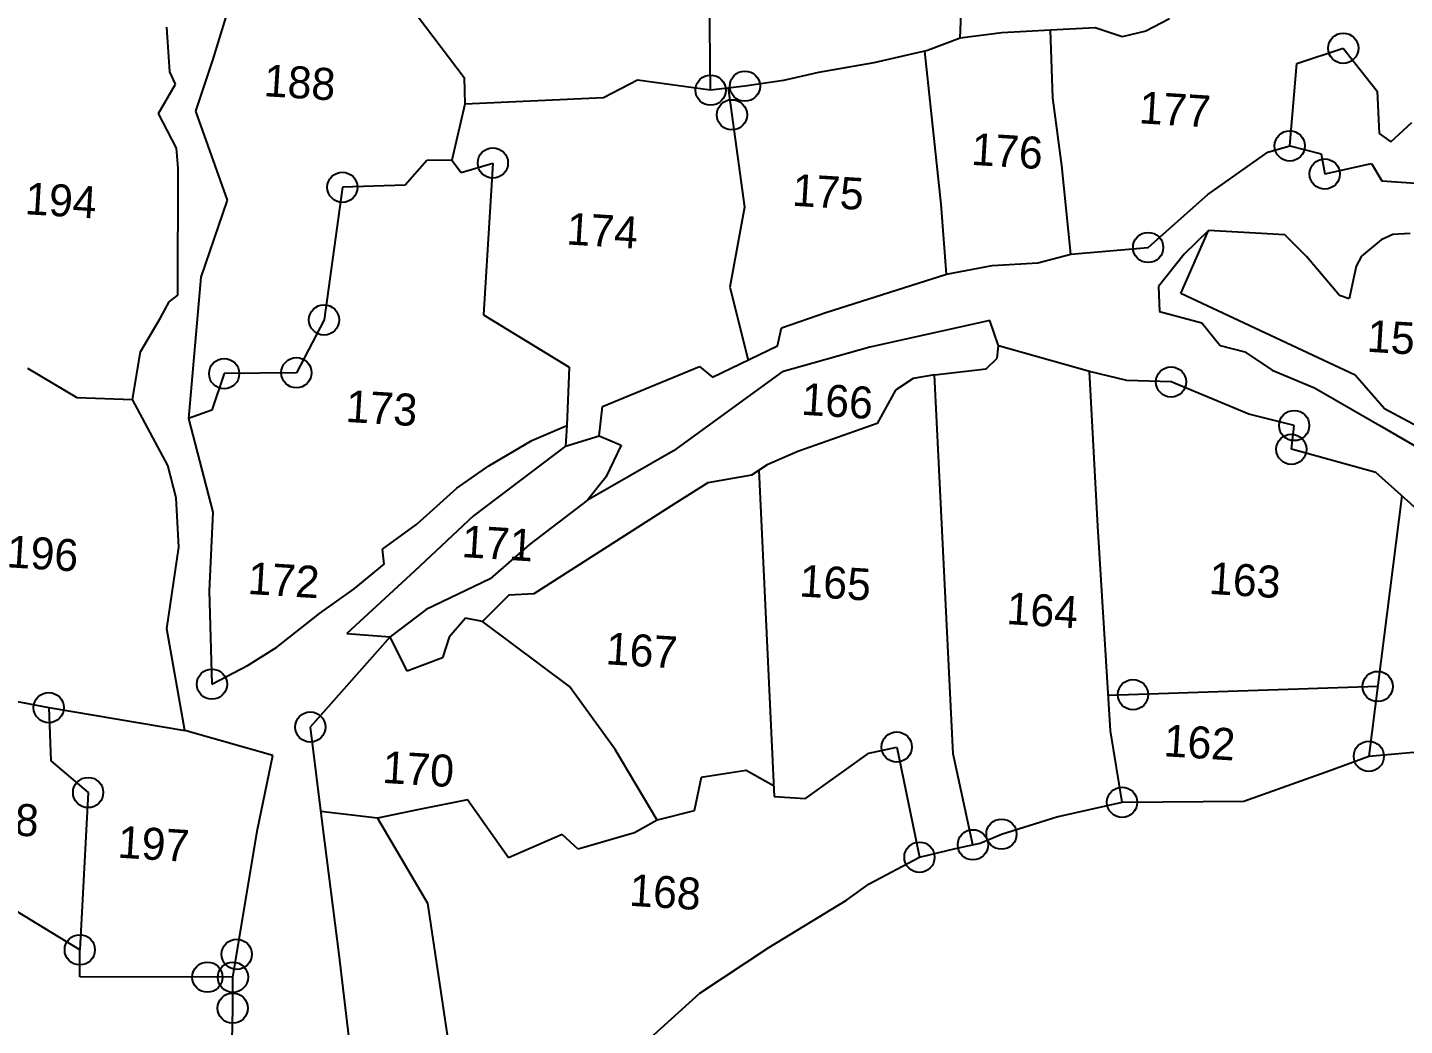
# Model space of a CAD drawing. Header units: metres. Extents: x 338806 to 344625, y 1770002 to 1774709.
# Drawn here: x 340717 to 341546, y 1771267 to 1771868 of the extents above; entities that cross this region are included whole.
import ezdxf

# ---------------------------------------------------------------- set-up
doc = ezdxf.new("R2010")
doc.units = ezdxf.units.M
doc.header["$MEASUREMENT"] = 0
for name, color, linetype in [('POLY_PARCEL', 6, 'Continuous'), ('POLY_WATER', 4, 'Continuous'), ('TEXT_PARCEL', 7, 'Continuous')]:
    doc.layers.add(name, color=color, linetype=linetype)
doc.styles.add('TEXT_MAP', font='', dxfattribs={"height": 1.8})
doc.styles.get('TEXT_MAP').set_extended_font_data('Kruti Dev 050')

msp = doc.modelspace()

# ---------------------------------------------------------------- linework, layer by layer
for centre in [(341509.04, 1771855.38), (341128.42, 1771830.17), (341149.05, 1771832.58), (341141.26, 1771815.34), (341476.86, 1771796.62), (340997.42, 1771786.33), (341497.93, 1771779.73), (340906.89, 1771771.73), (341391.67, 1771735.48), (340895.85, 1771691.91), (340835.76, 1771659.59), (340879.23, 1771660.11), (341405.44, 1771654.59), (341479.52, 1771628.36), (341477.84, 1771614.06), (340828.39, 1771472.73), (341529.77, 1771471.34), (341382.55, 1771466.41), (340730.24, 1771458.6), (340887.58, 1771446.92), (341240.42, 1771434.9), (341524.44, 1771429.32), (340753.93, 1771407.51), (341376.01, 1771401.64), (341303.43, 1771382.47), (341286.22, 1771376.06), (341254.09, 1771368.58), (340748.91, 1771312.87), (340843.34, 1771310.19), (340825.71, 1771296.42), (340841.04, 1771296.37), (340840.9, 1771277.75)]:
    msp.add_circle(centre, 9.1)
at = {"layer": 'POLY_PARCEL'}
for p, q in [((341278.48, 1771861.4), (341282.08, 1771951.09)), ((341128.42, 1771830.17), (341127.31, 1771929.4)), ((340934.67, 1771897.94), (340980.07, 1771837.72)), ((341359.82, 1771867.6), (341332.88, 1771866.32)), ((341376.02, 1771862.22), (341359.82, 1771867.6)), ((341404.43, 1771873.1), (341390.35, 1771865.71)), ((341278.48, 1771861.4), (341258.97, 1771854.02)), ((341303.59, 1771864.73), (341278.48, 1771861.4)), ((341332.88, 1771866.32), (341303.59, 1771864.73)), ((341334.38, 1771825.5), (341332.88, 1771866.32)), ((341390.35, 1771865.71), (341376.02, 1771862.22)), ((341258.97, 1771854.02), (341226.55, 1771846.61)), ((341267.19, 1771761.6), (341257.39, 1771853.66)), ((341481.07, 1771846.29), (341509.04, 1771855.38)), ((341509.04, 1771855.38), (341529.44, 1771829.6)), ((341226.55, 1771846.61), (341193.41, 1771840.89)), ((341476.86, 1771796.62), (341481.07, 1771846.29)), ((340980.07, 1771837.72), (340980.5, 1771821.69)), ((341084.35, 1771836.2), (341063.95, 1771825.55)), ((341128.42, 1771830.17), (341084.35, 1771836.2)), ((341172.21, 1771836.06), (341149.05, 1771832.58)), ((341193.41, 1771840.89), (341172.21, 1771836.06)), ((341149.05, 1771832.58), (341128.42, 1771830.17)), ((341139.05, 1771831.41), (341148.9, 1771759.77)), ((341529.44, 1771829.6), (341530.73, 1771804.05)), ((340980.5, 1771821.69), (340972.7, 1771787.94)), ((341063.95, 1771825.55), (340980.5, 1771821.69)), ((341339.7, 1771784.86), (341334.38, 1771825.5)), ((341537.75, 1771799.16), (341550.27, 1771810.8)), ((341530.73, 1771804.05), (341537.75, 1771799.16)), ((340957.73, 1771787.79), (340944.71, 1771772.95)), ((340972.7, 1771787.94), (340957.73, 1771787.79)), ((340972.7, 1771787.94), (340978.42, 1771780.53)), ((340978.42, 1771780.53), (340997.42, 1771786.33)), ((340997.42, 1771786.33), (340991.77, 1771694.99)), ((341345.13, 1771731.49), (341339.7, 1771784.86)), ((340906.89, 1771771.73), (340895.85, 1771691.91)), ((340944.71, 1771772.95), (340906.89, 1771771.73)), ((341148.9, 1771759.77), (341139.9, 1771711.59)), ((341270.45, 1771719.49), (341267.19, 1771761.6)), ((341411.28, 1771707.87), (341428.05, 1771745.74)), ((341139.9, 1771711.59), (341151.01, 1771667.76)), ((341516.28, 1771658.7), (341411.28, 1771707.87)), ((340991.77, 1771694.99), (341043.39, 1771663.4)), ((340895.85, 1771691.91), (340879.23, 1771660.11)), ((341294.25, 1771662.41), (341300.85, 1771668.88)), ((341300.85, 1771668.88), (341301.67, 1771676.34)), ((340717.41, 1771662.86), (340747.21, 1771645.15)), ((340879.23, 1771660.11), (340835.76, 1771659.59)), ((341043.39, 1771663.4), (341041.84, 1771628.46)), ((341263.04, 1771658.77), (341294.25, 1771662.41)), ((341361.41, 1771567.82), (341356.48, 1771660.8)), ((340835.76, 1771659.59), (340828.35, 1771637.64)), ((341250.34, 1771656.61), (341239.7, 1771649.62)), ((341263.04, 1771658.77), (341250.34, 1771656.61)), ((341274.42, 1771430.84), (341263.04, 1771658.77)), ((341533.88, 1771638.39), (341516.28, 1771658.7)), ((340747.21, 1771645.15), (340780.61, 1771643.94)), ((341239.7, 1771649.62), (341228.62, 1771629.56)), ((340828.35, 1771637.64), (340814.35, 1771632.57)), ((341568.55, 1771619.67), (341533.88, 1771638.39)), ((341041.84, 1771628.46), (341041.06, 1771615.85)), ((341228.62, 1771629.56), (341180.89, 1771612.81)), ((341041.06, 1771615.85), (341061.36, 1771622.11)), ((341061.36, 1771622.11), (341074.53, 1771616.64)), ((341074.53, 1771616.64), (341065.4, 1771597.19)), ((341180.89, 1771612.81), (341162.5, 1771604.8)), ((341162.5, 1771604.8), (341153, 1771598.47)), ((341065.4, 1771597.19), (341054.41, 1771583.42)), ((341126.85, 1771593.9), (341106.69, 1771581.27)), ((341153, 1771598.47), (341126.85, 1771593.9)), ((341157.47, 1771601.44), (341166.67, 1771405.03)), ((341544.3, 1771586.08), (341524.44, 1771429.32)), ((341054.41, 1771583.42), (341019.47, 1771556.85)), ((341106.69, 1771581.27), (341022.1, 1771527.17)), ((341369.12, 1771444.72), (341361.41, 1771567.82)), ((341019.47, 1771556.85), (340995.85, 1771536.01)), ((340995.85, 1771536.01), (340957.26, 1771517.61)), ((341007.05, 1771526.24), (340991.13, 1771510.48)), ((341022.1, 1771527.17), (341007.05, 1771526.24)), ((340957.26, 1771517.61), (340935.64, 1771501.3)), ((340980.98, 1771512.49), (340971.16, 1771501.08)), ((340991.13, 1771510.48), (340980.98, 1771512.49)), ((341043.53, 1771471.4), (340991.13, 1771510.48)), ((340945.84, 1771480.45), (340935.64, 1771501.3)), ((340971.16, 1771501.08), (340967.11, 1771488.59)), ((340967.11, 1771488.59), (340945.84, 1771480.45)), ((340653.23, 1771473.2), (340730.24, 1771458.6)), ((341070.97, 1771433.37), (341043.53, 1771471.4)), ((341529.77, 1771471.34), (341367.79, 1771465.91)), ((340730.24, 1771458.6), (340812.09, 1771444.89)), ((340730.24, 1771458.6), (340731.55, 1771426.54)), ((341376.01, 1771401.64), (341369.12, 1771444.72)), ((341096.26, 1771390.84), (341070.97, 1771433.37)), ((341185.61, 1771403.86), (341223.56, 1771431.2)), ((341223.56, 1771431.2), (341240.42, 1771434.9)), ((341240.42, 1771434.9), (341254.09, 1771368.58)), ((341286.22, 1771376.06), (341274.42, 1771430.84)), ((340731.55, 1771426.54), (340753.93, 1771407.51)), ((341149.81, 1771420.77), (341122.81, 1771416.5)), ((341166.36, 1771411.62), (341149.81, 1771420.77)), ((341122.81, 1771416.5), (341118.61, 1771396.58)), ((340753.93, 1771407.51), (340748.91, 1771312.87)), ((341166.67, 1771405.03), (341185.61, 1771403.86)), ((340927.99, 1771392.12), (340893.75, 1771396.06)), ((340952.07, 1771397.16), (340927.99, 1771392.12)), ((340982.22, 1771403.05), (340952.07, 1771397.16)), ((341006.81, 1771368.28), (340982.22, 1771403.05)), ((341118.61, 1771396.58), (341096.26, 1771390.84)), ((340927.99, 1771392.12), (340958.1, 1771340.98)), ((341096.26, 1771390.84), (341082.61, 1771383.18)), ((341039.18, 1771382.31), (341006.81, 1771368.28)), ((341048.73, 1771373.41), (341039.18, 1771382.31)), ((341082.61, 1771383.18), (341048.73, 1771373.41)), ((340748.91, 1771312.87), (340663, 1771365.24)), ((340958.1, 1771340.98), (340972.83, 1771242.5)), ((340748.85, 1771296.7), (340748.91, 1771312.87)), ((340841.04, 1771296.37), (340748.85, 1771296.7))]:
    msp.add_line(p, q, dxfattribs=at)
at = {"layer": 'POLY_WATER'}
for p, q in [((340844.06, 1771898.43), (340828.97, 1771848.72)), ((340803.09, 1771841.16), (340801.19, 1771868.1)), ((340828.97, 1771848.72), (340818.47, 1771817.62)), ((340806.56, 1771833.74), (340803.09, 1771841.16)), ((340796.19, 1771816.19), (340806.56, 1771833.74)), ((340818.47, 1771817.62), (340837.63, 1771763.89)), ((340807.03, 1771795.2), (340796.19, 1771816.19)), ((340808.09, 1771783.22), (340807.03, 1771795.2)), ((341427.49, 1771767.43), (341463.62, 1771792.9)), ((341463.62, 1771792.9), (341476.86, 1771796.62)), ((341476.86, 1771796.62), (341495.76, 1771791.88)), ((341495.76, 1771791.88), (341497.93, 1771779.73)), ((341497.93, 1771779.73), (341525.97, 1771786.11)), ((341525.97, 1771786.11), (341532.23, 1771775.69)), ((340807.98, 1771706.8), (340808.09, 1771783.22)), ((341532.23, 1771775.69), (341558.45, 1771773.74)), ((340837.63, 1771763.89), (340821.81, 1771717.66)), ((341391.67, 1771735.48), (341427.49, 1771767.43)), ((341428.05, 1771745.74), (341413.33, 1771731.46)), ((341473.92, 1771743.18), (341428.05, 1771745.74)), ((341486.93, 1771730.01), (341473.92, 1771743.18)), ((341538.84, 1771743.34), (341531.91, 1771740.12)), ((341549.33, 1771743.84), (341538.84, 1771743.34)), ((341345.13, 1771731.49), (341391.67, 1771735.48)), ((341531.91, 1771740.12), (341520.07, 1771730.2)), ((341325.29, 1771726.22), (341345.13, 1771731.49)), ((341413.33, 1771731.46), (341397.81, 1771711.95)), ((341506.82, 1771706.62), (341486.93, 1771730.01)), ((341520.07, 1771730.2), (341516.89, 1771724.23)), ((341197.8, 1771696.37), (341270.45, 1771719.49)), ((341270.45, 1771719.49), (341297.88, 1771724.67)), ((341297.88, 1771724.67), (341325.29, 1771726.22)), ((341516.89, 1771724.23), (341512.59, 1771704.59)), ((340821.81, 1771717.66), (340814.35, 1771632.57)), ((341397.81, 1771711.95), (341398.57, 1771697.04)), ((340797.5, 1771693.18), (340802.74, 1771702.84)), ((340802.74, 1771702.84), (340807.98, 1771706.8)), ((341512.59, 1771704.59), (341506.82, 1771706.62)), ((340785.51, 1771672.79), (340797.5, 1771693.18)), ((341171.18, 1771687.24), (341197.8, 1771696.37)), ((341398.57, 1771697.04), (341423.96, 1771690.14)), ((341168.77, 1771676.23), (341171.18, 1771687.24)), ((341296.47, 1771691.51), (341224.2, 1771675.58)), ((341301.67, 1771676.34), (341296.47, 1771691.51)), ((341423.96, 1771690.14), (341434.94, 1771676.5)), ((340780.61, 1771643.94), (340785.51, 1771672.79)), ((341129.57, 1771657.54), (341168.77, 1771676.23)), ((341224.2, 1771675.58), (341171.51, 1771660.76)), ((341356.48, 1771660.8), (341301.67, 1771676.34)), ((341434.94, 1771676.5), (341449.86, 1771672.78)), ((341449.86, 1771672.78), (341466.3, 1771661.66)), ((341063.43, 1771639.86), (341121.83, 1771663.86)), ((341171.51, 1771660.76), (341106.02, 1771613.09)), ((341121.83, 1771663.86), (341129.57, 1771657.54)), ((341378.93, 1771655.5), (341356.48, 1771660.8)), ((341466.3, 1771661.66), (341491.75, 1771651.12)), ((341405.44, 1771654.59), (341378.93, 1771655.5)), ((341452.29, 1771635.29), (341405.44, 1771654.59)), ((340801.97, 1771604.25), (340780.61, 1771643.94)), ((341491.75, 1771651.12), (341531.11, 1771628.41)), ((341061.41, 1771622.09), (341063.43, 1771639.86)), ((341479.52, 1771628.36), (341452.29, 1771635.29)), ((340814.35, 1771632.57), (340828.96, 1771576.17)), ((341020.96, 1771619.35), (341041.84, 1771628.46)), ((341477.84, 1771614.06), (341479.52, 1771628.36)), ((341531.11, 1771628.41), (341582.08, 1771598.56)), ((340995, 1771604.04), (341020.96, 1771619.35)), ((341041.06, 1771615.85), (340985.78, 1771574.1)), ((341106.02, 1771613.09), (341054.41, 1771583.42)), ((341528.63, 1771600.12), (341477.84, 1771614.06)), ((340806.85, 1771584.95), (340801.97, 1771604.25)), ((340975.77, 1771590.59), (340995, 1771604.04)), ((341568.56, 1771564.35), (341528.63, 1771600.12)), ((340951.62, 1771568.91), (340975.77, 1771590.59)), ((340808.58, 1771555.25), (340806.85, 1771584.95)), ((340828.96, 1771576.17), (340826.76, 1771528.87)), ((340931.05, 1771553.98), (340951.62, 1771568.91)), ((340985.78, 1771574.1), (340950.23, 1771540.77)), ((340801.24, 1771505.99), (340808.58, 1771555.25)), ((340932.04, 1771544.88), (340931.05, 1771553.98)), ((340913.95, 1771530.06), (340932.04, 1771544.88)), ((340950.23, 1771540.77), (340909.55, 1771503.2)), ((340826.76, 1771528.87), (340828.39, 1771472.73)), ((340893.07, 1771515.15), (340913.95, 1771530.06)), ((340867.5, 1771494.93), (340893.07, 1771515.15)), ((340812.09, 1771444.89), (340801.24, 1771505.99)), ((340909.55, 1771503.2), (340935.64, 1771501.3)), ((340850.3, 1771484.15), (340867.5, 1771494.93)), ((340935.64, 1771501.3), (340887.58, 1771446.92)), ((340828.39, 1771472.73), (340850.3, 1771484.15)), ((340865.06, 1771429.84), (340812.09, 1771444.89)), ((340887.58, 1771446.92), (340894.84, 1771387.11)), ((340855.83, 1771385.32), (340865.06, 1771429.84)), ((341500.94, 1771420.75), (341524.44, 1771429.32)), ((341524.44, 1771429.32), (341576.72, 1771434.15)), ((341449.21, 1771402.36), (341500.94, 1771420.75)), ((341336.78, 1771392.93), (341376.01, 1771401.64)), ((341376.01, 1771401.64), (341449.21, 1771402.36)), ((340894.84, 1771387.11), (340904.78, 1771310.13)), ((341303.43, 1771382.47), (341336.78, 1771392.93)), ((340841.04, 1771296.37), (340855.83, 1771385.32)), ((341290.57, 1771377.01), (341303.43, 1771382.47)), ((341254.09, 1771368.58), (341275.75, 1771373.76)), ((341275.75, 1771373.76), (341290.57, 1771377.01)), ((341223.77, 1771352.63), (341254.09, 1771368.58)), ((341210.12, 1771342.83), (341223.77, 1771352.63)), ((341163.56, 1771314.22), (341210.12, 1771342.83)), ((341121.91, 1771286.8), (341163.56, 1771314.22)), ((340904.78, 1771310.13), (340911.6, 1771252.59)), ((340840.9, 1771277.75), (340841.04, 1771296.37)), ((341092.12, 1771259.65), (341121.91, 1771286.8)), ((340838.94, 1771183.9), (340840.9, 1771277.75))]:
    msp.add_line(p, q, dxfattribs=at)

# ---------------------------------------------------------------- texts
at = {"layer": 'TEXT_PARCEL', "style": 'TEXT_MAP'}
for s, p in [('188', (340859.22, 1771826.57)), ('177', (341385.81, 1771810.27)), ('176', (341284.82, 1771785.26)), ('175', (341177.15, 1771760.66)), ('194', (340715.56, 1771755.56)), ('174', (341041.36, 1771737.36)), ('159', (341522.96, 1771672.79)), ('166', (341182.64, 1771634.89)), ('173', (340908.5, 1771630.58)), ('196', (340704.53, 1771543.11)), ('171', (340978.32, 1771549.22)), ('172', (340849.58, 1771527.04)), ('165', (341181.46, 1771525.54)), ('163', (341427.87, 1771527.08)), ('164', (341306.08, 1771508.93)), ('167', (341064.97, 1771484.74)), ('162', (341400.6, 1771429.39)), ('170', (340930.59, 1771413.36)), ('198', (340680.73, 1771383.53)), ('197', (340771.33, 1771368.35)), ('168', (341079.08, 1771339.41))]:
    msp.add_text(s, height=19.242, rotation=356.45901, dxfattribs=at).set_placement(p)

doc.saveas('drawing.dxf')
